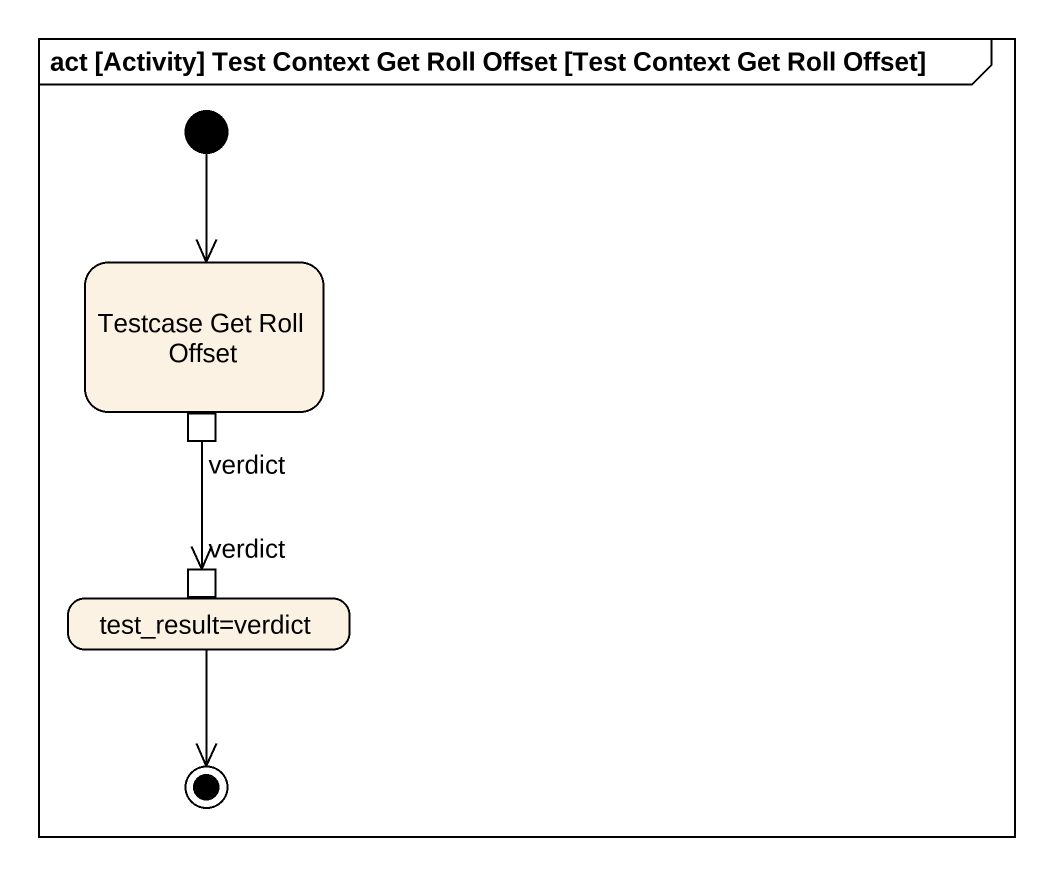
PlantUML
@startuml
mainframe act [Activity] Test Context Get Roll Offset [Test Context Get Roll Offset]
hide empty description
state "Testcase Get Roll Offset" as Testcase_Get_Roll_Offset {
  state verdict <<outputPin>>
}
state "test_result=verdict" as test_result_verdict {
  state "verdict" as verdict_2 <<inputPin>>
}
[*] --> Testcase_Get_Roll_Offset
verdict --> verdict_2
test_result_verdict --> [*]
@enduml
